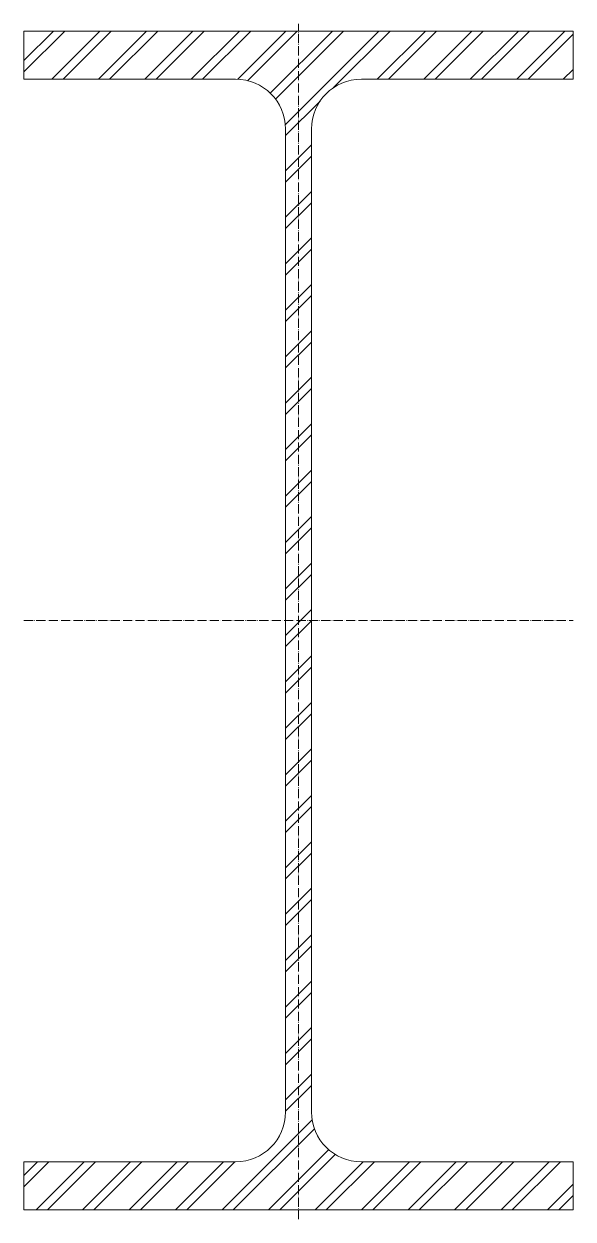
# Model space of a CAD drawing. Header units: metres. Extents: x -149 to 149, y -324 to 323.
import ezdxf

# ---------------------------------------------------------------- set-up
doc = ezdxf.new("R2010")
doc.units = ezdxf.units.M
doc.linetypes.add('MV_hartlijn_staal', pattern=[6.6, 5, -0.8, 0, -0.8])
doc.layers.add('A-DETL-GENF', color=92, linetype='Continuous', lineweight=18)

# ---------------------------------------------------------------- blocks, each defined once
blk = doc.blocks.new('28 Staalprofielen DIN_DIE_DILl 2d - DIE65-4447735-00_0 Basismaterialen')
at = {"layer": 'A-DETL-GENF', "lineweight": 13}
h = blk.add_hatch(dxfattribs=at)
h.set_pattern_fill('FP_515', color=256, style=0, pattern_type=2)
h.set_pattern_definition([(225, (2402.278, 4834.157), (12.57236, -12.57236), []), (225, (2402.278, 4815.107), (12.57236, -12.57236), [])])
h.paths.add_polyline_path([(-148.5, 319), (-148.5, 293), (-34, 293), (-30.45, 292.76), (-27.01, 292.08), (-23.67, 290.94), (-20.5, 289.38), (-17.57, 287.42), (-14.91, 285.09), (-12.58, 282.43), (-10.62, 279.5), (-9.06, 276.33), (-7.92, 272.99), (-7.24, 269.55), (-7, 266), (-7, -266), (-7.24, -269.55), (-7.92, -272.99), (-9.06, -276.33), (-10.62, -279.5), (-12.58, -282.43), (-14.91, -285.09), (-17.57, -287.42), (-20.5, -289.38), (-23.67, -290.94), (-27.01, -292.08), (-30.45, -292.76), (-34, -293), (-148.5, -293), (-148.5, -319), (148.5, -319), (148.5, -293), (34, -293), (30.45, -292.76), (27.01, -292.08), (23.67, -290.94), (20.5, -289.38), (17.57, -287.42), (14.91, -285.09), (12.58, -282.43), (10.62, -279.5), (9.06, -276.33), (7.92, -272.99), (7.24, -269.55), (7, -266), (7, 266), (7.24, 269.55), (7.92, 272.99), (9.06, 276.33), (10.62, 279.5), (12.58, 282.43), (14.91, 285.09), (17.57, 287.42), (20.5, 289.38), (23.67, 290.94), (27.01, 292.08), (30.45, 292.76), (34, 293), (148.5, 293), (148.5, 319)])
at = {"layer": 'A-DETL-GENF'}
for p, q in [((148.5, 319), (-148.5, 319)), ((-148.5, 319), (-148.5, 293)), ((148.5, 319), (-148.5, 319)), ((-148.5, 319), (-148.5, 293)), ((148.5, 293), (148.5, 319)), ((148.5, 319), (148.5, 293)), ((-148.5, 293), (-34, 293)), ((-148.5, 293), (-34, 293)), ((34, 293), (148.5, 293)), ((148.5, 293), (34, 293)), ((-7, 266), (-7, -266)), ((-7, -266), (-7, 266)), ((7, -266), (7, 266)), ((7, -266), (7, 266)), ((-34, -293), (-148.5, -293)), ((-148.5, -293), (-148.5, -319)), ((-148.5, -319), (-148.5, -293)), ((-148.5, -293), (-34, -293)), ((148.5, -293), (34, -293)), ((148.5, -293), (34, -293)), ((148.5, -319), (148.5, -293)), ((148.5, -319), (148.5, -293)), ((-148.5, -319), (148.5, -319)), ((148.5, -319), (-148.5, -319))]:
    blk.add_line(p, q, dxfattribs=at)
at = {"layer": 'A-DETL-GENF', "linetype": 'MV_hartlijn_staal', "lineweight": 13}
for p, q in [((0, -324), (0, 322.92)), ((-148.5, 0), (148.5, 0))]:
    blk.add_line(p, q, dxfattribs=at)
at = {"layer": 'A-DETL-GENF'}
for centre, start, end in [((-34, 266), 360, 90), ((-34, 266), 360, 90), ((34, 266), 90, 180), ((34, 266), 90, 180), ((-34, -266), 270, 360), ((-34, -266), 270, 0), ((34, -266), 180, 270), ((34, -266), 180, 270)]:
    blk.add_arc(centre, 27, start, end, dxfattribs=at)

msp = doc.modelspace()

# ---------------------------------------------------------------- block references
msp.add_blockref('28 Staalprofielen DIN_DIE_DILl 2d - DIE65-4447735-00_0 Basismaterialen', (0, 0))

doc.saveas('drawing.dxf')
